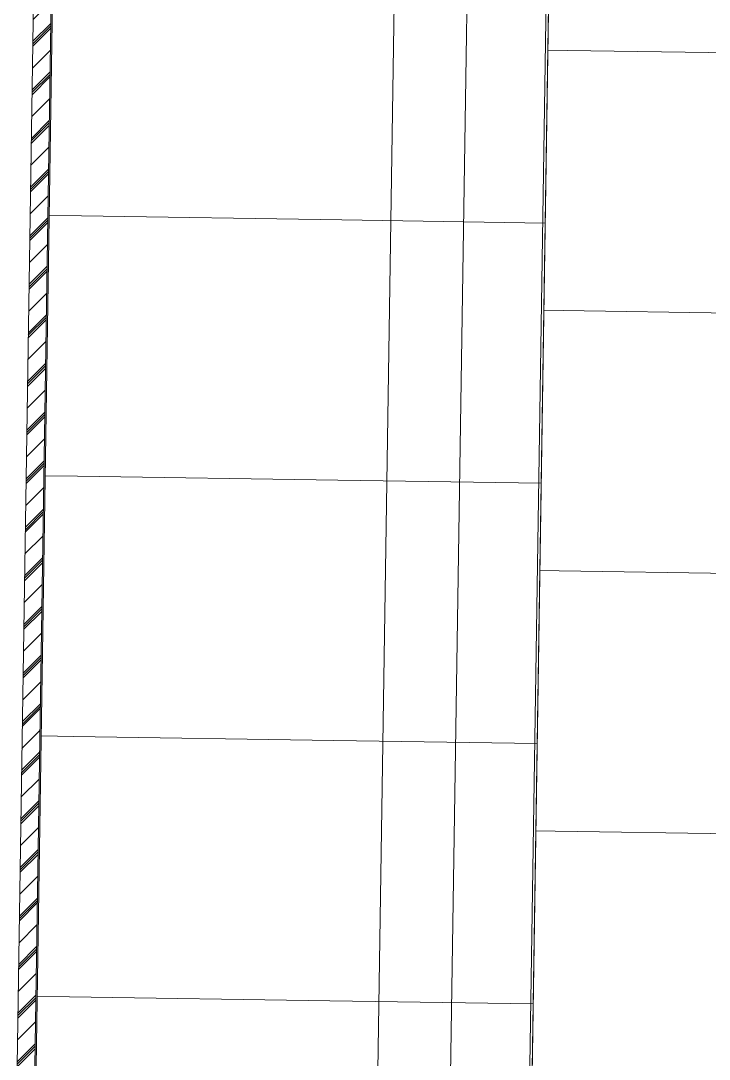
# Model space of a CAD drawing. Header units: metres. Extents: x -19025 to 34897, y -14024 to 26069.
# Drawn here: x -712 to 610, y 5725 to 7720 of the extents above; entities that cross this region are included whole.
import ezdxf

# ---------------------------------------------------------------- set-up
doc = ezdxf.new("R2010")
doc.units = ezdxf.units.M
doc.header["$MEASUREMENT"] = 0
for name, color, linetype in [('310 Dachkonstruktion massiv', 7, 'Continuous'), ('330 Dachdeckung', 7, 'Continuous'), ('520 Post', 7, 'Continuous')]:
    doc.layers.add(name, color=color, linetype=linetype)

# ---------------------------------------------------------------- blocks, each defined once
blk = doc.blocks.new('Dachfläche_19_1', base_point=(-4.3565, 8.0111))
at = {"layer": '310 Dachkonstruktion massiv', "color": 7, "linetype": 'Continuous', "lineweight": 13, "flags": 128}
blk.add_lwpolyline([(-2.5721, 7.9837), (-1.5171, 7.9675), (-1.3644, 17.9211), (-2.4191, 17.9587)], dxfattribs=at)
blk = doc.blocks.new('*X602')
at = {"layer": '310 Dachkonstruktion massiv', "color": 8, "linetype": 'Continuous', "lineweight": 5}
for p, q in [((-1.4509, 11.9672), (-1.4136, 11.9667)), ((-1.4136, 11.9667), (-1.4509, 11.9672)), ((-1.4136, 11.9667), (-1.0021, 11.9603)), ((-1.0021, 11.9603), (-1.4136, 11.9667)), ((-1.4586, 11.4673), (-1.4213, 11.4667)), ((-1.4213, 11.4667), (-1.4586, 11.4673)), ((-1.4213, 11.4667), (-0.9213, 11.459)), ((-0.9213, 11.459), (-1.4213, 11.4667)), ((-1.4662, 10.9673), (-1.429, 10.9668)), ((-1.429, 10.9668), (-1.4662, 10.9673)), ((-1.429, 10.9668), (-0.929, 10.9591)), ((-0.929, 10.9591), (-1.429, 10.9668)), ((-1.4739, 10.4674), (-1.4366, 10.4668)), ((-1.4366, 10.4668), (-1.4739, 10.4674)), ((-1.4366, 10.4668), (-0.9367, 10.4591)), ((-0.9367, 10.4591), (-1.4366, 10.4668))]:
    blk.add_line(p, q, dxfattribs=at)
blk = doc.blocks.new('Dachfläche_23_1', base_point=(0.04, 8.2644))
at = {"layer": '310 Dachkonstruktion massiv', "color": 7, "linetype": 'Continuous', "lineweight": 13, "flags": 128}
blk.add_lwpolyline([(-1.4042, 15.0132), (-1.5123, 7.9674), (-0.6658, 7.9545), (-0.6609, 8.2752), (0.04, 8.2644), (0.1432, 14.9894)], close=True, dxfattribs=at)
at = {"layer": '310 Dachkonstruktion massiv', "color": 7, "linetype": 'Continuous', "lineweight": 13}
blk.add_blockref('*X602', (0, 0), dxfattribs=at)
blk = doc.blocks.new('*X749')
at = {"layer": '330 Dachdeckung', "color": 8, "linetype": 'Continuous', "lineweight": 5}
for p, q in [((-2.4084, 11.6495), (-2.3466, 11.6485)), ((-2.3466, 11.6485), (-2.4084, 11.6495)), ((-2.3466, 11.6485), (-1.8466, 11.6409)), ((-1.8466, 11.6409), (-2.3466, 11.6485)), ((-1.8466, 11.6409), (-1.456, 11.6349)), ((-1.456, 11.6349), (-1.8466, 11.6409)), ((-2.416, 11.1495), (-2.3543, 11.1486)), ((-2.3543, 11.1486), (-2.416, 11.1495)), ((-2.3543, 11.1486), (-1.8543, 11.1409)), ((-1.8543, 11.1409), (-2.3543, 11.1486)), ((-1.8543, 11.1409), (-1.4637, 11.1349)), ((-1.4637, 11.1349), (-1.8543, 11.1409)), ((-2.4237, 10.6496), (-2.3619, 10.6486)), ((-2.3619, 10.6486), (-2.4237, 10.6496)), ((-2.3619, 10.6486), (-1.862, 10.641)), ((-1.862, 10.641), (-2.3619, 10.6486)), ((-1.862, 10.641), (-1.4713, 10.635)), ((-1.4713, 10.635), (-1.862, 10.641)), ((-2.4314, 10.1496), (-2.3696, 10.1487)), ((-2.3696, 10.1487), (-2.4314, 10.1496)), ((-2.3696, 10.1487), (-1.8697, 10.141)), ((-1.8697, 10.141), (-2.3696, 10.1487)), ((-1.8697, 10.141), (-1.479, 10.135)), ((-1.479, 10.135), (-1.8697, 10.141))]:
    blk.add_line(p, q, dxfattribs=at)
blk = doc.blocks.new('Dachfläche_53_1', base_point=(-4.285, 8.3301))
at = {"layer": '330 Dachdeckung', "linetype": 'Continuous', "lineweight": 13, "true_color": 0xd2b48c}
h = blk.add_hatch(dxfattribs=at)
h.set_pattern_fill('VOLLHOLZ_SN21_0001', color=43, style=0, pattern_type=2)
h.set_pattern_definition([(225, (-0.0023, 0.0023), (-0.04596194, 0.04596194), []), (225, (0, 0), (-0.04596194, 0.04596194), []), (225, (0.0023, -0.0023), (-0.04596194, 0.04596194), []), (225, (-0.068943, -0.02298), (-0.02298097, 0.02298097), [])])
h.paths.add_polyline_path([(-2.4965, 8.3027), (-2.4625, 8.3022), (-2.3145, 17.955), (-2.3484, 17.9562)])
at = {"layer": '330 Dachdeckung', "linetype": 'Continuous', "lineweight": 5}
h = blk.add_hatch(dxfattribs=at)
h.set_pattern_fill('METALLE_SM_0001', color=5, style=0, pattern_type=2)
h.set_pattern_definition([(45, (0, 0), (-0.04596194, 0.04596194), [0.065, 0]), (45, (-0.02298, 0), (-0.04596194, 0.04596194), [0.065, 0]), (45, (-0.04596, 0), (-0.04596194, 0.04596194), [0.065, 0])])
h.paths.add_polyline_path([(-2.4625, 8.3022), (-2.4597, 8.3021), (-2.3117, 17.9549), (-2.3145, 17.955)])
at = {"layer": '330 Dachdeckung', "color": 7, "linetype": 'Continuous', "lineweight": 13, "flags": 128}
for points in [[(-2.4965, 8.3027), (-2.3484, 17.9562)], [(-2.4625, 8.3022), (-2.3145, 17.955)], [(-2.4597, 8.3021), (-1.5074, 8.2875), (-1.3596, 17.9209), (-2.3117, 17.9549)], [(-2.4597, 8.3021), (-2.3117, 17.9549)]]:
    blk.add_lwpolyline(points, dxfattribs=at)
at = {"layer": '330 Dachdeckung', "color": 7, "linetype": 'Continuous', "lineweight": 13}
blk.add_blockref('*X749', (0, 0), dxfattribs=at)
blk = doc.blocks.new('Regenrinne 27_4')
at = {"layer": '520 Post', "color": 7, "linetype": 'Continuous', "lineweight": 13, "flags": 128}
blk.add_lwpolyline([(0, -0.07), (9.5808, -0.07), (9.5808, 0.07), (0, 0.07)], close=True, dxfattribs=at)

msp = doc.modelspace()

# ---------------------------------------------------------------- block references
at = {"layer": '310 Dachkonstruktion massiv', "color": 7, "linetype": 'Continuous', "lineweight": 13, "xscale": 1000, "yscale": 1000, "zscale": 1000}
for name, p in [('Dachfläche_19_1', (-2605.145, 3708.022)), ('Dachfläche_23_1', (1791.325, 3961.336))]:
    msp.add_blockref(name, p, dxfattribs=at)
at = {"layer": '330 Dachdeckung', "color": 7, "linetype": 'Continuous', "lineweight": 13, "xscale": 1000, "yscale": 1000, "zscale": 1000}
msp.add_blockref('Dachfläche_53_1', (-2533.665, 4027.078), dxfattribs=at)
at = {"layer": '520 Post', "color": 7, "linetype": 'Continuous', "lineweight": 13, "xscale": 999.9999999999995, "yscale": 999.9999999999995, "zscale": 999.9999999999995, "rotation": 89.12145454752829}
msp.add_blockref('Regenrinne 27_4', (17.413, 3987.946), dxfattribs=at)

doc.saveas('drawing.dxf')
